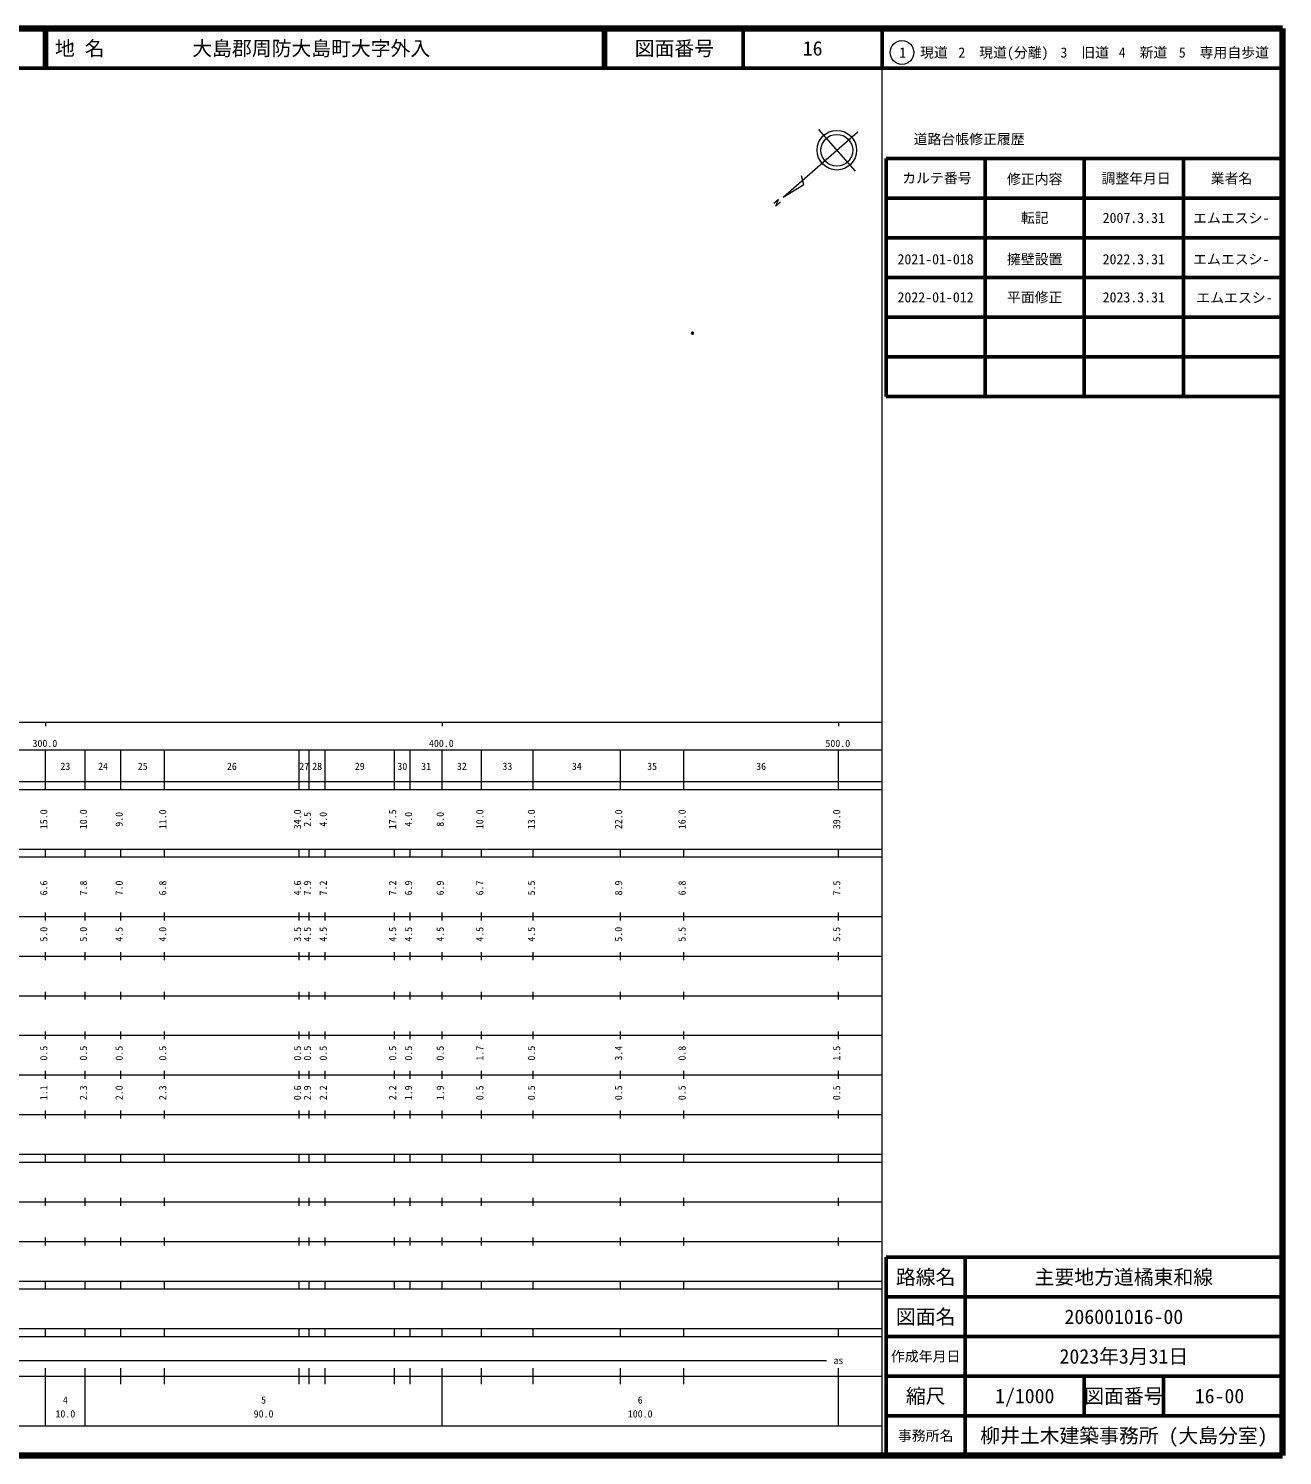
# Model space of a CAD drawing. Units: millimetres on the paper. Extents: x 40 to 680, y 20 to 380.
# Drawn here: x 363.7 to 680, y 20 to 380 of the extents above; entities that cross this region are included whole.
import ezdxf
from ezdxf.enums import TextEntityAlignment as Align

# ---------------------------------------------------------------- set-up
doc = ezdxf.new("R2010")
doc.units = ezdxf.units.MM
doc.header["$PDMODE"] = 32
doc.header["$PDSIZE"] = 0.5
for name, color, linetype, lineweight in [('M-BMK-SRVR', 3, 'Continuous', 13), ('M-TTL', 2, 'Continuous', 140), ('M-TTL-BAND', 7, 'Continuous', 13), ('M-TTL-FRAM', 2, 'Continuous', 50), ('M-TTL-LINE', 7, 'Continuous', 50)]:
    doc.layers.add(name, color=color, linetype=linetype, lineweight=lineweight)
doc.layers.add('M-OTRS', color=6, linetype='Continuous')
doc.layers.add('M-TTL-TXT', color=7, linetype='Continuous')
doc.styles.add('ＭＳ ゴシック', font='')
doc.styles.get('ＭＳ ゴシック').set_extended_font_data('MS Gothic')

msp = doc.modelspace()

# ---------------------------------------------------------------- linework, layer by layer
at = {"layer": 'M-BMK-SRVR'}
for p, q in [((554.064, 337.43), (572.858, 353.916)), ((562.979, 354.562), (572.211, 344.038)), ((559.234, 340.635), (558.667, 342.798)), ((554.064, 337.43), (559.234, 340.635)), ((552.848, 336.849), (551.689, 335.821)), ((552.213, 335.226), (552.848, 336.849)), ((553.373, 336.244), (552.213, 335.226))]:
    msp.add_line(p, q, dxfattribs=at)
for radius in [5, 4]:
    msp.add_circle((567.595, 349.3), radius, dxfattribs=at)
at = {"layer": 'M-OTRS'}
msp.add_point((531.184, 303.132), dxfattribs=at)
at = {"layer": 'M-TTL'}
for p, q in [((680, 380), (40, 380)), ((680, 20), (680, 380)), ((40, 20), (680, 20))]:
    msp.add_line(p, q, dxfattribs=at)
at = {"layer": 'M-TTL-BAND'}
for p, q in [((579, 20), (579, 370)), ((40, 205), (579, 205)), ((368, 205), (368, 204)), ((468, 205), (468, 204)), ((568, 205), (568, 204)), ((68, 198), (579, 198)), ((368, 188), (368, 198)), ((378, 188), (378, 198)), ((387, 188), (387, 198)), ((398, 188), (398, 198)), ((432, 188), (432, 198)), ((434.5, 188), (434.5, 198)), ((438.5, 188), (438.5, 198)), ((456, 188), (456, 198)), ((460, 188), (460, 198)), ((468, 188), (468, 198)), ((478, 188), (478, 198)), ((491, 188), (491, 198)), ((513, 188), (513, 198)), ((529, 188), (529, 198)), ((568, 188), (568, 198)), ((40, 190), (579, 190)), ((40, 188), (579, 188)), ((40, 173), (579, 173)), ((368, 171), (368, 173)), ((378, 171), (378, 173)), ((387, 171), (387, 173)), ((398, 171), (398, 173)), ((432, 171), (432, 173)), ((434.5, 171), (434.5, 173)), ((438.5, 171), (438.5, 173)), ((456, 171), (456, 173)), ((460, 171), (460, 173)), ((468, 171), (468, 173)), ((478, 171), (478, 173)), ((491, 171), (491, 173)), ((513, 171), (513, 173)), ((529, 171), (529, 173)), ((568, 171), (568, 173)), ((40, 171), (579, 171)), ((40, 156), (579, 156)), ((368, 155), (368, 157)), ((378, 155), (378, 157)), ((387, 155), (387, 157)), ((398, 155), (398, 157)), ((432, 155), (432, 157)), ((434.5, 155), (434.5, 157)), ((438.5, 155), (438.5, 157)), ((456, 155), (456, 157)), ((460, 155), (460, 157)), ((468, 155), (468, 157)), ((478, 155), (478, 157)), ((491, 155), (491, 157)), ((513, 155), (513, 157)), ((529, 155), (529, 157)), ((568, 155), (568, 157)), ((46, 146), (579, 146)), ((368, 145), (368, 147)), ((378, 145), (378, 147)), ((387, 145), (387, 147)), ((398, 145), (398, 147)), ((432, 145), (432, 147)), ((434.5, 145), (434.5, 147)), ((438.5, 145), (438.5, 147)), ((456, 145), (456, 147)), ((460, 145), (460, 147)), ((468, 145), (468, 147)), ((478, 145), (478, 147)), ((491, 145), (491, 147)), ((513, 145), (513, 147)), ((529, 145), (529, 147)), ((568, 145), (568, 147)), ((368, 135), (368, 137)), ((378, 135), (378, 137)), ((387, 135), (387, 137)), ((398, 135), (398, 137)), ((432, 135), (432, 137)), ((434.5, 135), (434.5, 137)), ((438.5, 135), (438.5, 137)), ((456, 135), (456, 137)), ((460, 135), (460, 137)), ((468, 135), (468, 137)), ((478, 135), (478, 137)), ((491, 135), (491, 137)), ((513, 135), (513, 137)), ((529, 135), (529, 137)), ((568, 135), (568, 137)), ((52, 136), (579, 136)), ((46, 126), (579, 126)), ((368, 125), (368, 127)), ((378, 125), (378, 127)), ((387, 125), (387, 127)), ((398, 125), (398, 127)), ((432, 125), (432, 127)), ((434.5, 125), (434.5, 127)), ((438.5, 125), (438.5, 127)), ((456, 125), (456, 127)), ((460, 125), (460, 127)), ((468, 125), (468, 127)), ((478, 125), (478, 127)), ((491, 125), (491, 127)), ((513, 125), (513, 127)), ((529, 125), (529, 127)), ((568, 125), (568, 127)), ((52, 116), (579, 116)), ((368, 115), (368, 117)), ((378, 115), (378, 117)), ((387, 115), (387, 117)), ((398, 115), (398, 117)), ((432, 115), (432, 117)), ((434.5, 115), (434.5, 117)), ((438.5, 115), (438.5, 117)), ((456, 115), (456, 117)), ((460, 115), (460, 117)), ((468, 115), (468, 117)), ((478, 115), (478, 117)), ((491, 115), (491, 117)), ((513, 115), (513, 117)), ((529, 115), (529, 117)), ((568, 115), (568, 117)), ((46, 106), (579, 106)), ((368, 105), (368, 107)), ((378, 105), (378, 107)), ((387, 105), (387, 107)), ((398, 105), (398, 107)), ((432, 105), (432, 107)), ((434.5, 105), (434.5, 107)), ((438.5, 105), (438.5, 107)), ((456, 105), (456, 107)), ((460, 105), (460, 107)), ((468, 105), (468, 107)), ((478, 105), (478, 107)), ((491, 105), (491, 107)), ((513, 105), (513, 107)), ((529, 105), (529, 107)), ((568, 105), (568, 107)), ((40, 96), (579, 96)), ((40, 94), (579, 94)), ((368, 94), (368, 96)), ((378, 94), (378, 96)), ((387, 94), (387, 96)), ((398, 94), (398, 96)), ((432, 94), (432, 96)), ((434.5, 94), (434.5, 96)), ((438.5, 94), (438.5, 96)), ((456, 94), (456, 96)), ((460, 94), (460, 96)), ((468, 94), (468, 96)), ((478, 94), (478, 96)), ((491, 94), (491, 96)), ((513, 94), (513, 96)), ((529, 94), (529, 96)), ((568, 94), (568, 96)), ((49, 84), (579, 84)), ((368, 83), (368, 85)), ((378, 83), (378, 85)), ((387, 83), (387, 85)), ((398, 83), (398, 85)), ((432, 83), (432, 85)), ((434.5, 83), (434.5, 85)), ((438.5, 83), (438.5, 85)), ((456, 83), (456, 85)), ((460, 83), (460, 85)), ((468, 83), (468, 85)), ((478, 83), (478, 85)), ((491, 83), (491, 85)), ((513, 83), (513, 85)), ((529, 83), (529, 85)), ((568, 83), (568, 85)), ((40, 74), (579, 74)), ((368, 73), (368, 75)), ((378, 73), (378, 75)), ((387, 73), (387, 75)), ((398, 73), (398, 75)), ((432, 73), (432, 75)), ((434.5, 73), (434.5, 75)), ((438.5, 73), (438.5, 75)), ((456, 73), (456, 75)), ((460, 73), (460, 75)), ((468, 73), (468, 75)), ((478, 73), (478, 75)), ((491, 73), (491, 75)), ((513, 73), (513, 75)), ((529, 73), (529, 75)), ((568, 73), (568, 75)), ((40, 64), (579, 64)), ((40, 62), (579, 62)), ((368, 62), (368, 64)), ((378, 62), (378, 64)), ((387, 62), (387, 64)), ((398, 62), (398, 64)), ((432, 62), (432, 64)), ((434.5, 62), (434.5, 64)), ((438.5, 62), (438.5, 64)), ((456, 62), (456, 64)), ((460, 62), (460, 64)), ((468, 62), (468, 64)), ((478, 62), (478, 64)), ((491, 62), (491, 64)), ((513, 62), (513, 64)), ((529, 62), (529, 64)), ((568, 62), (568, 64)), ((40, 52), (579, 52)), ((368, 50), (368, 52)), ((378, 50), (378, 52)), ((387, 50), (387, 52)), ((398, 50), (398, 52)), ((432, 50), (432, 52)), ((434.5, 50), (434.5, 52)), ((438.5, 50), (438.5, 52)), ((456, 50), (456, 52)), ((460, 50), (460, 52)), ((468, 50), (468, 52)), ((478, 50), (478, 52)), ((491, 50), (491, 52)), ((513, 50), (513, 52)), ((529, 50), (529, 52)), ((568, 50), (568, 52)), ((40, 50), (579, 50)), ((71, 44), (565, 44)), ((40, 40), (579, 40)), ((368, 27.5), (368, 42)), ((378, 27.5), (378, 42)), ((387, 38), (387, 42)), ((398, 38), (398, 42)), ((432, 38), (432, 42)), ((434.5, 38), (434.5, 42)), ((438.5, 38), (438.5, 42)), ((456, 38), (456, 42)), ((460, 38), (460, 42)), ((468, 27.5), (468, 42)), ((478, 38), (478, 42)), ((491, 38), (491, 42)), ((513, 38), (513, 42)), ((529, 38), (529, 42)), ((568, 27.5), (568, 42)), ((68, 27.5), (579, 27.5))]:
    msp.add_line(p, q, dxfattribs=at)
at = {"layer": 'M-TTL-FRAM'}
for p, q in [((580, 347.197), (580, 287.197)), ((580, 347.197), (680, 347.197)), ((580, 287.197), (680, 287.197)), ((680, 70), (580, 70)), ((580, 70), (580, 20))]:
    msp.add_line(p, q, dxfattribs=at)
at = {"layer": 'M-TTL-LINE'}
for p, q in [((367.75, 380), (367.75, 370)), ((368.25, 380), (368.25, 370)), ((508.747, 380), (508.747, 370)), ((509.247, 380), (509.247, 370)), ((543.996, 380), (543.996, 370)), ((579, 380), (579, 370)), ((40, 370), (680, 370)), ((605, 347.197), (605, 287.197)), ((630, 347.197), (630, 287.197)), ((655, 347.197), (655, 287.197)), ((580, 337.197), (680, 337.197)), ((580, 327.197), (680, 327.197)), ((580, 317.197), (680, 317.197)), ((580, 307.197), (680, 307.197)), ((580, 297.197), (680, 297.197)), ((600, 70), (600, 20)), ((680, 60), (580, 60)), ((680, 50), (580, 50)), ((680, 40), (580, 40)), ((630, 40), (630, 30)), ((650, 40), (650, 30)), ((680, 30), (580, 30))]:
    msp.add_line(p, q, dxfattribs=at)
at = {"layer": 'M-TTL-LINE', "lineweight": 13}
msp.add_circle((584.031, 373.958), 3, dxfattribs=at)

# ---------------------------------------------------------------- texts
at = {"layer": 'M-TTL-BAND', "style": 'ＭＳ ゴシック'}
for s, p in [('300.0', (364.719, 198.195)), ('400.0', (464.719, 198.195)), ('500.0', (564.719, 198.195)), ('23', (371.75, 192.405)), ('24', (381.25, 192.405)), ('25', (391.25, 192.405)), ('26', (413.75, 192.405)), ('27', (432, 192.405)), ('28', (435.25, 192.405)), ('29', (446, 192.405)), ('30', (456.75, 192.405)), ('31', (462.75, 192.405)), ('32', (471.75, 192.405)), ('33', (483.25, 192.405)), ('34', (500.75, 192.405)), ('35', (519.75, 192.405)), ('36', (547.25, 192.405)), ('as', (566.75, 42.5)), ('4', (372.375, 32.523)), ('5', (422.375, 32.523)), ('6', (517.375, 32.523)), ('10.0', (370.5, 29.033)), ('90.0', (420.5, 29.033)), ('100.0', (514.875, 29.033))]:
    msp.add_text(s, height=1.833, dxfattribs=at).set_placement(p, align=Align.BOTTOM_LEFT)
for s, p in [('15.0', (369, 178)), ('10.0', (379, 178)), ('9.0', (388, 178.625)), ('11.0', (399, 178)), ('34.0', (433, 178)), ('2.5', (435.5, 178.625)), ('4.0', (439.5, 178.625)), ('17.5', (457, 178)), ('4.0', (461, 178.625)), ('8.0', (469, 178.625)), ('10.0', (479, 178)), ('13.0', (492, 178)), ('22.0', (514, 178)), ('16.0', (530, 178)), ('39.0', (569, 178)), ('6.6', (369, 161.299)), ('7.8', (379, 161.299)), ('7.0', (388, 161.299)), ('6.8', (399, 161.299)), ('4.6', (433, 161.299)), ('7.9', (435.5, 161.299)), ('7.2', (439.5, 161.299)), ('7.2', (457, 161.299)), ('6.9', (461, 161.299)), ('6.9', (469, 161.299)), ('6.7', (479, 161.299)), ('5.5', (492, 161.299)), ('8.9', (514, 161.299)), ('6.8', (530, 161.299)), ('7.5', (569, 161.299)), ('5.0', (369, 149.625)), ('5.0', (379, 149.625)), ('4.5', (388, 149.625)), ('4.0', (399, 149.625)), ('3.5', (433, 149.625)), ('4.5', (435.5, 149.625)), ('4.5', (439.5, 149.625)), ('4.5', (457, 149.625)), ('4.5', (461, 149.625)), ('4.5', (469, 149.625)), ('4.5', (479, 149.625)), ('4.5', (492, 149.625)), ('5.0', (514, 149.625)), ('5.5', (530, 149.625)), ('5.5', (569, 149.625)), ('0.5', (369, 119.625)), ('0.5', (379, 119.625)), ('0.5', (388, 119.625)), ('0.5', (399, 119.625)), ('0.5', (433, 119.625)), ('0.5', (435.5, 119.625)), ('0.5', (439.5, 119.625)), ('0.5', (457, 119.625)), ('0.5', (461, 119.625)), ('0.5', (469, 119.625)), ('1.7', (479, 119.625)), ('0.5', (492, 119.625)), ('3.4', (514, 119.625)), ('0.8', (530, 119.625)), ('1.5', (569, 119.625)), ('1.1', (369, 109.625)), ('2.3', (379, 109.625)), ('2.0', (388, 109.625)), ('2.3', (399, 109.625)), ('0.6', (433, 109.625)), ('2.9', (435.5, 109.625)), ('2.2', (439.5, 109.625)), ('2.2', (457, 109.625)), ('1.9', (461, 109.625)), ('1.9', (469, 109.625)), ('0.5', (479, 109.625)), ('0.5', (492, 109.625)), ('0.5', (514, 109.625)), ('0.5', (530, 109.625)), ('0.5', (569, 109.625))]:
    msp.add_text(s, height=1.833, rotation=90, dxfattribs=at).set_placement(p, align=Align.BOTTOM_LEFT)
at = {"layer": 'M-TTL-TXT', "style": 'ＭＳ ゴシック'}
for s, p in [('地 名', (370.38, 375)), ('大島郡周防大島町大字外入', (405.024, 375))]:
    msp.add_text(s, height=3.666, dxfattribs=at).set_placement(p, align=Align.MIDDLE_LEFT)
for s, height, p in [('図面番号', 3.666, (526.621, 375)), ('16', 3.666, (561.496, 375)), ('1\u3000現道', 2.566, (589.448, 373.958)), ('2\u3000現道(分離)', 2.566, (609.619, 373.958)), ('3\u3000旧道', 2.566, (630.121, 373.958)), ('4\u3000新道', 2.566, (644.824, 373.958)), ('5\u3000専用自歩道', 2.566, (665.228, 373.958)), ('道路台帳修正履歴', 2.566, (600.968, 352.113)), ('カルテ番号', 2.566, (592.839, 342.277)), ('修正内容', 2.566, (617.509, 342.023)), ('調整年月日', 2.566, (643.089, 342.197)), ('業者名', 2.566, (667.134, 342.197)), ('転記', 2.566, (617.5, 332.245)), ('2007.3.31', 2.566, (642.5, 332.245)), ('エムエスシ-', 2.566, (667.077, 332.189)), ('2021-01-018', 2.566, (592.5, 321.798)), ('擁壁設置', 2.566, (617.5, 321.798)), ('2022.3.31', 2.566, (642.5, 321.798)), ('エムエスシ-', 2.566, (667.077, 321.798)), ('2022-01-012', 2.566, (592.5, 312.197)), ('平面修正', 2.566, (617.5, 312.197)), ('2023.3.31', 2.566, (642.5, 312.197)), ('エムエスシ-', 2.566, (667.894, 312.098)), ('路線名', 3.666, (590, 65)), ('主要地方道橘東和線', 3.666, (640, 65)), ('図面名', 3.666, (590, 55)), ('206001016-00', 3.666, (640, 55)), ('2023年3月31日', 3.666, (640, 45)), ('作成年月日', 2.566, (590, 45)), ('縮尺', 3.666, (590, 35)), ('1/1000', 3.666, (615, 35)), ('図面番号', 3.666, (640, 35)), ('16-00', 3.666, (664.125, 35)), ('事務所名', 2.566, (590, 25)), ('柳井土木建築事務所 (大島分室)', 3.666, (640, 25))]:
    msp.add_text(s, height=height, dxfattribs=at).set_placement(p, align=Align.MIDDLE_CENTER)

doc.saveas('drawing.dxf')
